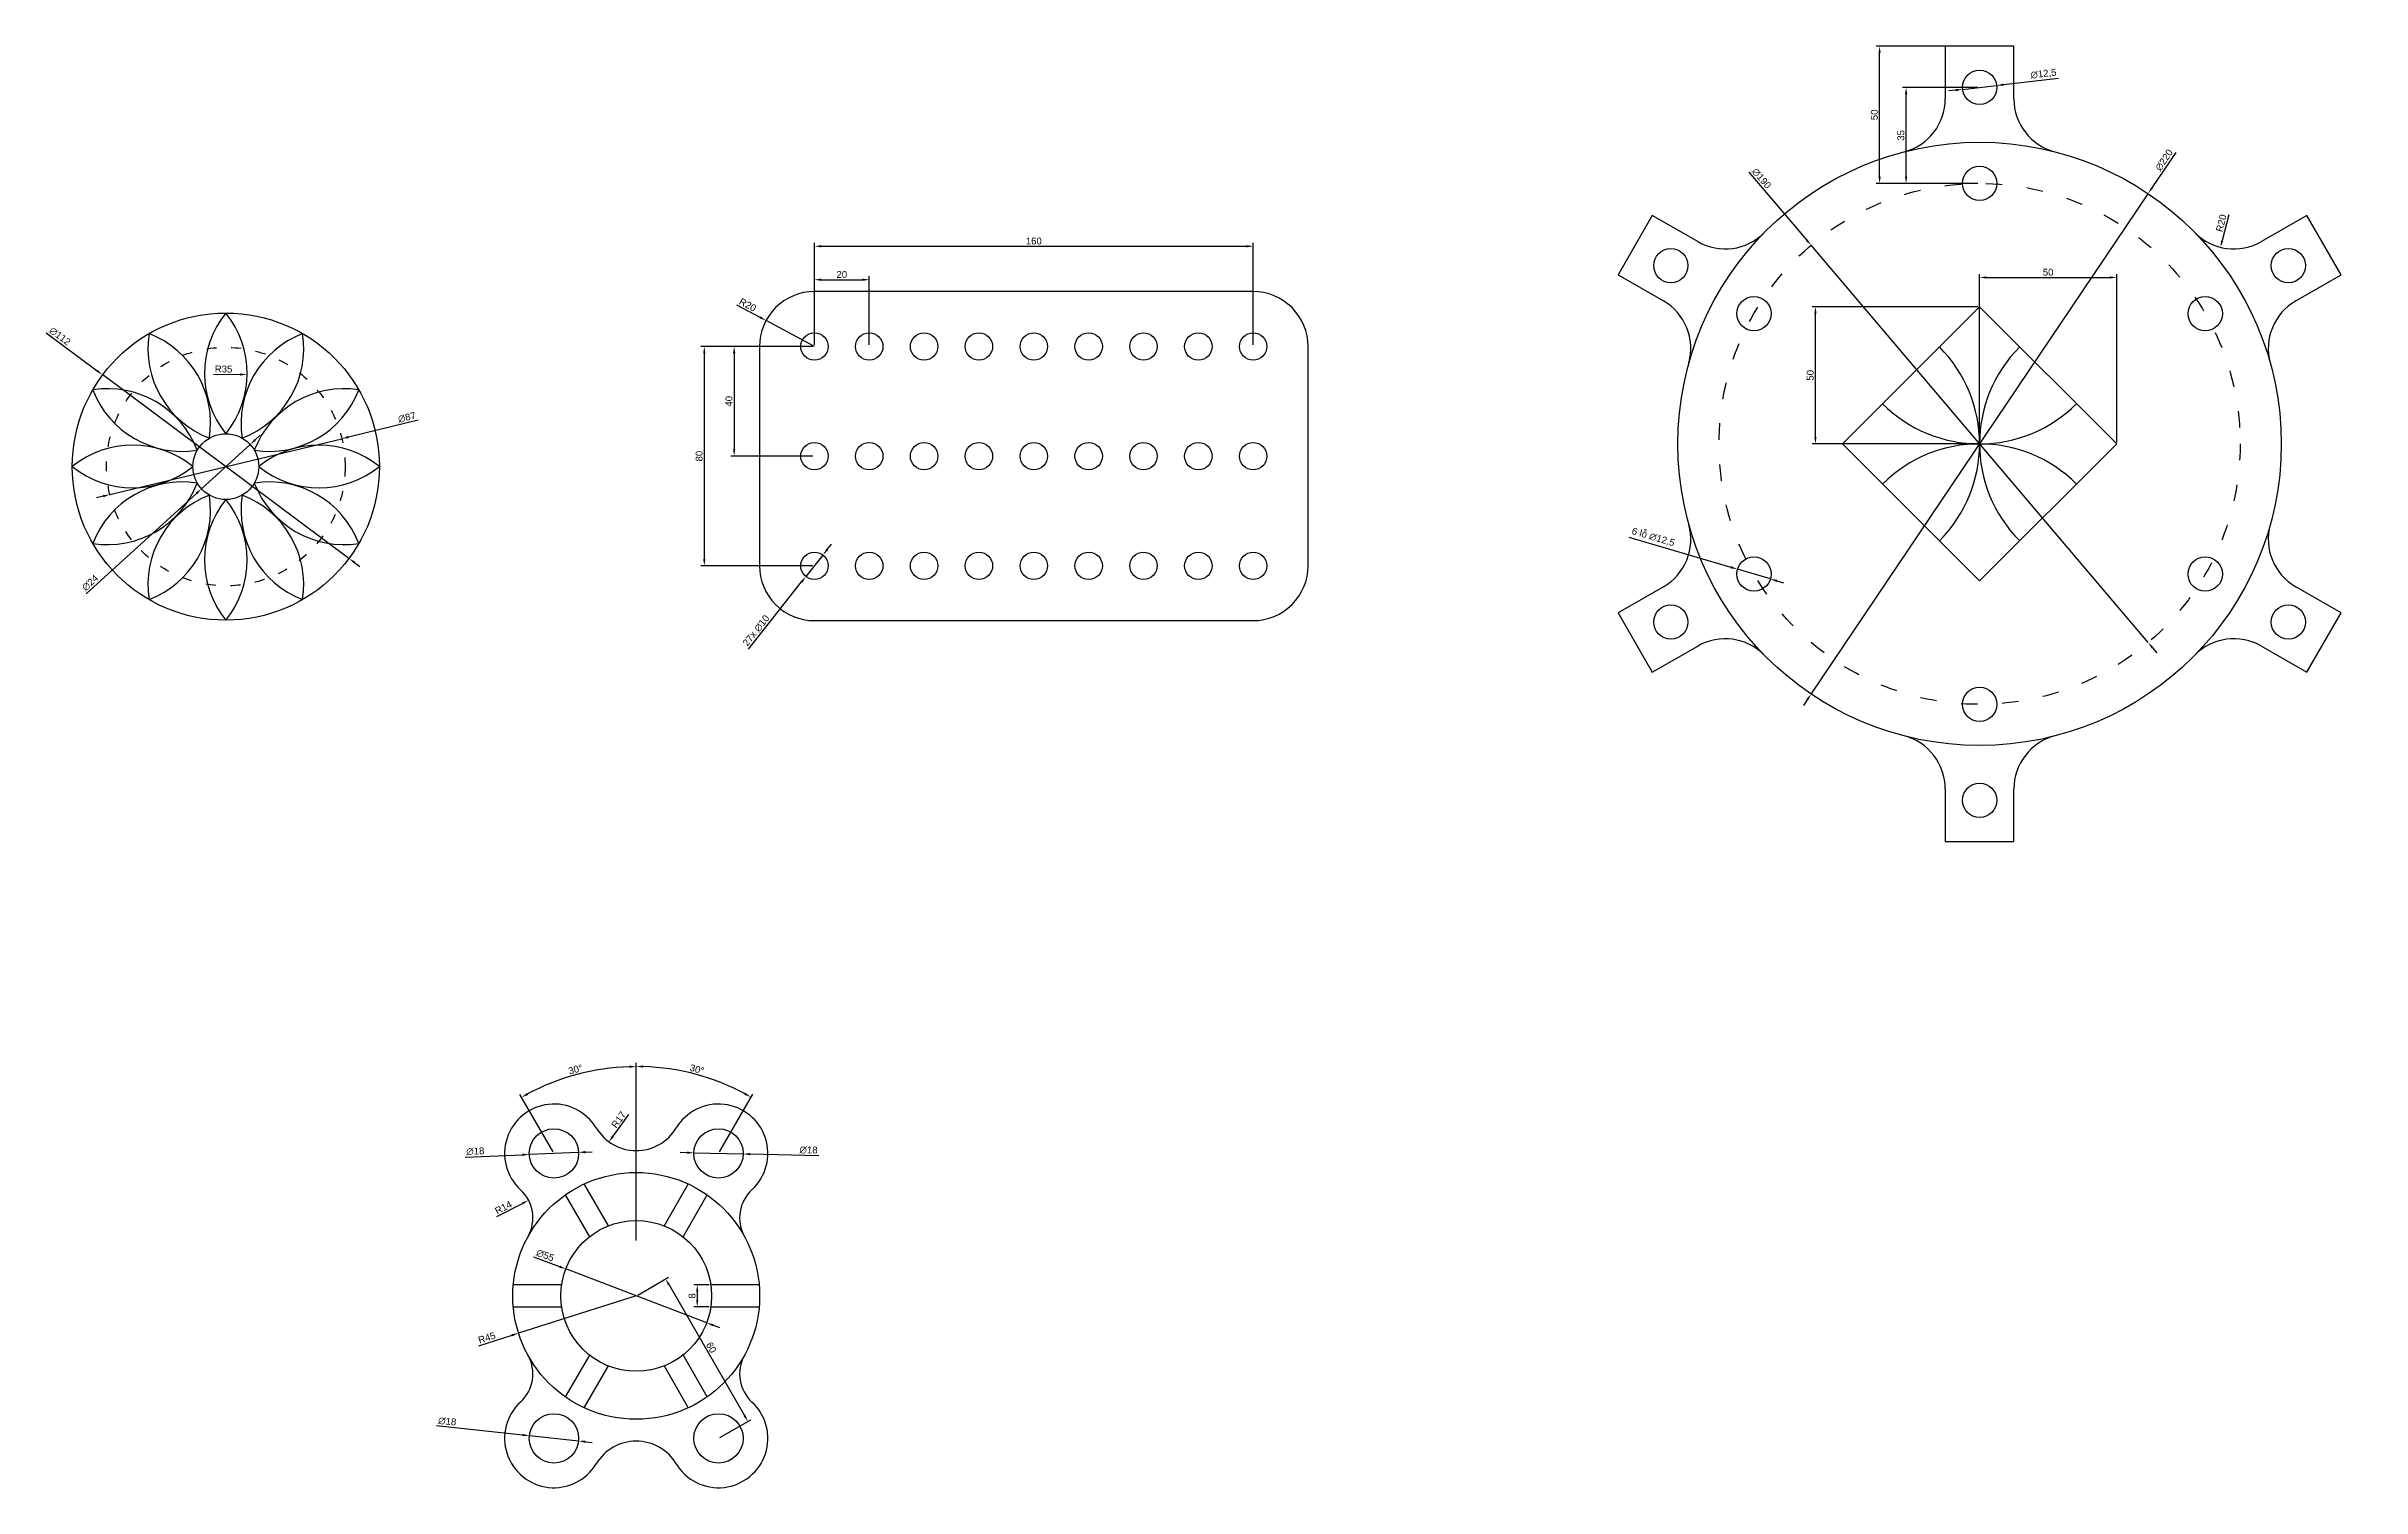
# Model space of a CAD drawing. Header units: millimetres. Extents: x 2435 to 3279, y 1579 to 2104.
import ezdxf

# ---------------------------------------------------------------- set-up
doc = ezdxf.new("R2010")
doc.units = ezdxf.units.MM
doc.linetypes.add('ACAD_ISO03W100', pattern=[30, 12, -18])
doc.styles.get("Standard").update_dxf_attribs({"font": 'arial.ttf'})
doc.dimstyles.new('ISO-25', dxfattribs={"dimtxt": 2.5, "dimasz": 2.5, "dimexe": 1.25, "dimexo": 0.625, "dimtad": 1, "dimtxsty": 'Standard', "dimcen": 2.5, "dimadec": 0, "dimazin": 0, "dimtfac": 1, "dimtmove": 0, "dimatfit": 3, "dimfxl": 0, "dimarcsym": 0})

# ---------------------------------------------------------------- blocks, each defined once
blk = doc.blocks.new('*U1')
for centre, start, end in [((27.22, 0), 141.0552, 218.9448), ((-27.22, 0), 321.0552, 38.9448)]:
    blk.add_arc(centre, 35, start, end)
blk = doc.blocks.new('*U2')
at = {"color": 0, "linetype": 'ByBlock', "lineweight": -2, "transparency": 16777216}
for p, rotation in [((2483.36, 1980.6), 29.99999999999998), ((2517.36, 1980.6), 329.9999999999999), ((2470.91, 1968.15), 59.99999999999999), ((2529.8, 1968.15), 299.9999999999999), ((2466.36, 1951.15), 90), ((2534.36, 1951.15), 269.9999999999999), ((2470.91, 1934.15), 120), ((2529.8, 1934.15), 240), ((2483.36, 1921.71), 150), ((2517.36, 1921.71), 210), ((2500.36, 1917.15), 180)]:
    blk.add_blockref('*U1', p, dxfattribs=dict(at, rotation=rotation))
blk.add_blockref('*U1', (2500.36, 1985.15), dxfattribs=at)
blk = doc.blocks.new('*D3')
at = {"color": 0, "lineweight": -2, "transparency": 16777216}
for p, q in [((2509.23, 1959.23), (2491.49, 1943.07)), ((2511.08, 1960.92), (2512.93, 1962.6)), ((2449.43, 1904.78), (2489.64, 1941.39))]:
    blk.add_line(p, q, dxfattribs=at)
at = {"color": 0, "transparency": 16777216}
for points in [[(2510.8, 1961.23), (2511.36, 1960.61), (2509.23, 1959.23)], [(2489.36, 1941.7), (2489.92, 1941.08), (2491.49, 1943.07)]]:
    blk.add_solid(points, dxfattribs=at)
at = {"layer": 'Defpoints', "color": 0, "transparency": 16777216}
for p in [(2509.23, 1959.23), (2491.49, 1943.07)]:
    blk.add_point(p, dxfattribs=at)
at = {"color": 0, "transparency": 16777216, "insert": (2450.9, 1908.78), "char_height": 2.5, "attachment_point": 5, "rotation": 42.32304}
blk.add_mtext('∅24', dxfattribs=at)
blk = doc.blocks.new('*D4')
at = {"color": 0, "lineweight": -2, "transparency": 16777216}
for p, q in [((2570.5, 1968.06), (2545.08, 1961.93)), ((2458.07, 1940.96), (2542.65, 1961.35)), ((2455.64, 1940.38), (2453.21, 1939.79))]:
    blk.add_line(p, q, dxfattribs=at)
at = {"color": 0, "transparency": 16777216}
for points in [[(2544.98, 1962.34), (2545.18, 1961.53), (2542.65, 1961.35)], [(2455.54, 1940.78), (2455.74, 1939.97), (2458.07, 1940.96)]]:
    blk.add_solid(points, dxfattribs=at)
at = {"layer": 'Defpoints', "color": 0, "transparency": 16777216}
for p in [(2542.65, 1961.35), (2458.07, 1940.96)]:
    blk.add_point(p, dxfattribs=at)
at = {"color": 0, "transparency": 16777216, "insert": (2566.37, 1969.09), "char_height": 2.5, "attachment_point": 5, "rotation": 13.54863}
blk.add_mtext('∅87', dxfattribs=at)
blk = doc.blocks.new('*D5')
at = {"color": 0, "lineweight": -2, "transparency": 16777216}
for p, q in [((2434.91, 1999.93), (2453.45, 1986.11)), ((2545.26, 1917.69), (2455.46, 1984.62)), ((2547.27, 1916.2), (2549.27, 1914.71))]:
    blk.add_line(p, q, dxfattribs=at)
at = {"color": 0, "transparency": 16777216}
for points in [[(2453.7, 1986.44), (2453.2, 1985.78), (2455.46, 1984.62)], [(2547.52, 1916.53), (2547.02, 1915.87), (2545.26, 1917.69)]]:
    blk.add_solid(points, dxfattribs=at)
at = {"layer": 'Defpoints', "color": 0, "transparency": 16777216}
for p in [(2455.46, 1984.62), (2545.26, 1917.69)]:
    blk.add_point(p, dxfattribs=at)
at = {"color": 0, "transparency": 16777216, "insert": (2439.88, 1998.68), "char_height": 2.5, "attachment_point": 5, "rotation": 323.30721}
blk.add_mtext('∅112', dxfattribs=at)
blk = doc.blocks.new('*D6')
at = {"color": 0, "lineweight": -2, "transparency": 16777216}
blk.add_line((2495.89, 1984.88), (2505.64, 1984.77), dxfattribs=at)
at = {"color": 0, "transparency": 16777216}
blk.add_solid([(2505.64, 1985.19), (2505.63, 1984.35), (2508.14, 1984.74)], dxfattribs=at)
at = {"layer": 'Defpoints', "color": 0, "transparency": 16777216}
for p in [(2473.14, 1985.15), (2508.14, 1984.74)]:
    blk.add_point(p, dxfattribs=at)
at = {"color": 0, "transparency": 16777216, "insert": (2499.54, 1986.74), "char_height": 2.5, "attachment_point": 5, "rotation": 359.32172}
blk.add_mtext('R35', dxfattribs=at)
blk = doc.blocks.new('*U7')
blk.add_circle((0, 0), 5)
blk = doc.blocks.new('*U8')
at = {"color": 0, "linetype": 'ByBlock', "lineweight": -2, "transparency": 16777216}
for p in [(0, 80), (20, 80), (40, 80), (60, 80), (80, 80), (100, 80), (120, 80), (140, 80), (160, 80), (0, 40), (20, 40), (40, 40), (60, 40), (80, 40), (100, 40), (120, 40), (140, 40), (160, 40), (0, 0), (20, 0), (40, 0), (60, 0), (80, 0), (100, 0), (120, 0), (140, 0), (160, 0)]:
    blk.add_blockref('*U7', p, dxfattribs=at)
blk = doc.blocks.new('*D9')
at = {"color": 0, "lineweight": -2, "transparency": 16777216}
for p, q in [((2718.06, 1918.91), (2711.85, 1911.07)), ((2719.61, 1920.87), (2721.16, 1922.83)), ((2690.88, 1884.59), (2710.3, 1909.11))]:
    blk.add_line(p, q, dxfattribs=at)
at = {"color": 0, "transparency": 16777216}
for points in [[(2719.28, 1921.13), (2719.94, 1920.61), (2718.06, 1918.91)], [(2709.97, 1909.37), (2710.62, 1908.85), (2711.85, 1911.07)]]:
    blk.add_solid(points, dxfattribs=at)
at = {"layer": 'Defpoints', "color": 0, "transparency": 16777216}
for p in [(2718.06, 1918.91), (2711.85, 1911.07)]:
    blk.add_point(p, dxfattribs=at)
at = {"color": 0, "transparency": 16777216, "insert": (2693.74, 1891.37), "char_height": 2.5, "attachment_point": 5, "rotation": 51.62212}
blk.add_mtext('27x ∅10', dxfattribs=at)
blk = doc.blocks.new('*D10')
at = {"color": 0, "lineweight": -2, "transparency": 16777216}
for p, q in [((2686.56, 2010.2), (2695.12, 2005.61)), ((2714.95, 1994.99), (2697.33, 2004.43))]:
    blk.add_line(p, q, dxfattribs=at)
at = {"color": 0, "transparency": 16777216}
blk.add_solid([(2695.32, 2005.98), (2694.92, 2005.25), (2697.33, 2004.43)], dxfattribs=at)
at = {"layer": 'Defpoints', "color": 0, "transparency": 16777216}
for p in [(2697.33, 2004.43), (2714.95, 1994.99)]:
    blk.add_point(p, dxfattribs=at)
at = {"color": 0, "transparency": 16777216, "insert": (2690.64, 2010.17), "char_height": 2.5, "attachment_point": 5, "rotation": 331.8197}
blk.add_mtext('R20', dxfattribs=at)
blk = doc.blocks.new('*D11')
at = {"color": 0, "lineweight": -2, "transparency": 16777216}
for p, q in [((2714.95, 1995.61), (2714.95, 2020.57)), ((2717.45, 2019.32), (2732.45, 2019.32)), ((2734.95, 1995.61), (2734.95, 2020.57))]:
    blk.add_line(p, q, dxfattribs=at)
at = {"color": 0, "transparency": 16777216}
for points in [[(2717.45, 2019.74), (2717.45, 2018.91), (2714.95, 2019.32)], [(2732.45, 2019.74), (2732.45, 2018.91), (2734.95, 2019.32)]]:
    blk.add_solid(points, dxfattribs=at)
at = {"layer": 'Defpoints', "color": 0, "transparency": 16777216}
for p in [(2734.95, 2019.32), (2714.95, 1994.99), (2734.95, 1994.99)]:
    blk.add_point(p, dxfattribs=at)
at = {"color": 0, "transparency": 16777216, "insert": (2724.95, 2021.22), "char_height": 2.5, "attachment_point": 5}
blk.add_mtext('20', dxfattribs=at)
blk = doc.blocks.new('*D12')
at = {"color": 0, "lineweight": -2, "transparency": 16777216}
for p, q in [((2714.33, 1994.99), (2684.46, 1994.99)), ((2685.71, 1992.49), (2685.71, 1957.49)), ((2714.33, 1954.99), (2684.46, 1954.99))]:
    blk.add_line(p, q, dxfattribs=at)
at = {"color": 0, "transparency": 16777216}
for points in [[(2685.29, 1992.49), (2686.12, 1992.49), (2685.71, 1994.99)], [(2685.29, 1957.49), (2686.12, 1957.49), (2685.71, 1954.99)]]:
    blk.add_solid(points, dxfattribs=at)
at = {"layer": 'Defpoints', "color": 0, "transparency": 16777216}
for p in [(2714.95, 1994.99), (2685.71, 1954.99), (2714.95, 1954.99)]:
    blk.add_point(p, dxfattribs=at)
at = {"color": 0, "transparency": 16777216, "insert": (2683.8, 1974.99), "char_height": 2.5, "attachment_point": 5, "rotation": 90}
blk.add_mtext('40', dxfattribs=at)
blk = doc.blocks.new('*D13')
at = {"color": 0, "lineweight": -2, "transparency": 16777216}
for p, q in [((2714.33, 1994.99), (2673.57, 1994.99)), ((2674.82, 1992.49), (2674.82, 1917.49)), ((2714.33, 1914.99), (2673.57, 1914.99))]:
    blk.add_line(p, q, dxfattribs=at)
at = {"color": 0, "transparency": 16777216}
for points in [[(2674.41, 1992.49), (2675.24, 1992.49), (2674.82, 1994.99)], [(2674.41, 1917.49), (2675.24, 1917.49), (2674.82, 1914.99)]]:
    blk.add_solid(points, dxfattribs=at)
at = {"layer": 'Defpoints', "color": 0, "transparency": 16777216}
for p in [(2714.95, 1994.99), (2674.82, 1914.99), (2714.95, 1914.99)]:
    blk.add_point(p, dxfattribs=at)
at = {"color": 0, "transparency": 16777216, "insert": (2672.92, 1954.99), "char_height": 2.5, "attachment_point": 5, "rotation": 90}
blk.add_mtext('80', dxfattribs=at)
blk = doc.blocks.new('*D14')
at = {"color": 0, "lineweight": -2, "transparency": 16777216}
for p, q in [((2714.95, 1995.61), (2714.95, 2032.78)), ((2717.45, 2031.53), (2872.45, 2031.53)), ((2874.95, 1995.61), (2874.95, 2032.78))]:
    blk.add_line(p, q, dxfattribs=at)
at = {"color": 0, "transparency": 16777216}
for points in [[(2717.45, 2031.95), (2717.45, 2031.11), (2714.95, 2031.53)], [(2872.45, 2031.95), (2872.45, 2031.11), (2874.95, 2031.53)]]:
    blk.add_solid(points, dxfattribs=at)
at = {"layer": 'Defpoints', "color": 0, "transparency": 16777216}
for p in [(2874.95, 2031.53), (2714.95, 1994.99), (2874.95, 1994.99)]:
    blk.add_point(p, dxfattribs=at)
at = {"color": 0, "transparency": 16777216, "insert": (2794.95, 2033.43), "char_height": 2.5, "attachment_point": 5}
blk.add_mtext('160', dxfattribs=at)
blk = doc.blocks.new('*U15')
blk.add_arc((0, 42.68), 50, 225, 315)
blk = doc.blocks.new('*U16')
at = {"color": 0, "linetype": 'ByBlock', "lineweight": -2, "transparency": 16777216}
for p, rotation in [((3132.47, 1959.46), 90), ((3147.11, 1959.46), 270), ((3139.79, 1952.13), 180)]:
    blk.add_blockref('*U15', p, dxfattribs=dict(at, rotation=rotation))
blk.add_blockref('*U15', (3139.79, 1966.78), dxfattribs=at)
blk = doc.blocks.new('*U17')
blk.add_lwpolyline([(12.5, 9), (12.5, 28.12), (-12.5, 28.12), (-12.5, 9)])
for centre in [(0, 13.12), (0, -21.88)]:
    blk.add_circle(centre, 6.25)
for centre, start, end in [((-32.5, 9), 284.47751, 0), ((32.5, 9), 180, 255.52249)]:
    blk.add_arc(centre, 20, start, end)
blk = doc.blocks.new('*U18')
at = {"color": 0, "linetype": 'ByBlock', "lineweight": -2, "transparency": 16777216}
blk.add_blockref('*U17', (3139.79, 2076.33), dxfattribs=at)
for p, rotation in [((3038.58, 2017.89), 59.99999999999999), ((3241.01, 2017.89), 299.9999999999999), ((3038.58, 1901.02), 120), ((3241.01, 1901.02), 240), ((3139.79, 1842.58), 180)]:
    blk.add_blockref('*U17', p, dxfattribs=dict(at, rotation=rotation))
blk = doc.blocks.new('*D20')
at = {"color": 0, "lineweight": -2, "transparency": 16777216}
for p, q in [((3011.9, 1925.47), (3049.13, 1914.44)), ((3063.51, 1910.18), (3051.53, 1913.73)), ((3065.91, 1909.47), (3068.31, 1908.76))]:
    blk.add_line(p, q, dxfattribs=at)
at = {"color": 0, "transparency": 16777216}
for points in [[(3049.25, 1914.84), (3049.01, 1914.04), (3051.53, 1913.73)], [(3066.03, 1909.87), (3065.79, 1909.07), (3063.51, 1910.18)]]:
    blk.add_solid(points, dxfattribs=at)
at = {"layer": 'Defpoints', "color": 0, "transparency": 16777216}
for p in [(3051.53, 1913.73), (3063.51, 1910.18)]:
    blk.add_point(p, dxfattribs=at)
at = {"color": 0, "transparency": 16777216, "insert": (3020.77, 1925.33), "char_height": 2.5, "attachment_point": 5, "rotation": 343.4984}
blk.add_mtext('6 lỗ ∅12,5', dxfattribs=at)
blk = doc.blocks.new('*D21')
at = {"color": 0, "lineweight": -2, "transparency": 16777216}
for p, q in [((3055.7, 2058.6), (3076.72, 2033.81)), ((3201.24, 1887.01), (3078.34, 2031.9)), ((3202.86, 1885.1), (3204.48, 1883.2))]:
    blk.add_line(p, q, dxfattribs=at)
at = {"color": 0, "transparency": 16777216}
for points in [[(3077.04, 2034.08), (3076.41, 2033.54), (3078.34, 2031.9)], [(3203.18, 1885.37), (3202.54, 1884.83), (3201.24, 1887.01)]]:
    blk.add_solid(points, dxfattribs=at)
at = {"layer": 'Defpoints', "color": 0, "transparency": 16777216}
for p in [(3078.34, 2031.9), (3201.24, 1887.01)]:
    blk.add_point(p, dxfattribs=at)
at = {"color": 0, "transparency": 16777216, "insert": (3060.27, 2056.26), "char_height": 2.5, "attachment_point": 5, "rotation": 310.3053}
blk.add_mtext('∅190', dxfattribs=at)
blk = doc.blocks.new('*D22')
at = {"color": 0, "lineweight": -2, "transparency": 16777216}
for p, q in [((3211.38, 2065.78), (3202.62, 2052.78)), ((3078.36, 1868.21), (3201.22, 2050.7)), ((3076.96, 1866.14), (3075.57, 1864.06))]:
    blk.add_line(p, q, dxfattribs=at)
at = {"color": 0, "transparency": 16777216}
for points in [[(3202.28, 2053.01), (3202.97, 2052.55), (3201.22, 2050.7)], [(3076.62, 1866.37), (3077.31, 1865.9), (3078.36, 1868.21)]]:
    blk.add_solid(points, dxfattribs=at)
at = {"layer": 'Defpoints', "color": 0, "transparency": 16777216}
for p in [(3201.22, 2050.7), (3078.36, 1868.21)]:
    blk.add_point(p, dxfattribs=at)
at = {"color": 0, "transparency": 16777216, "insert": (3207.09, 2062.95), "char_height": 2.5, "attachment_point": 5, "rotation": 56.04947}
blk.add_mtext('∅220', dxfattribs=at)
blk = doc.blocks.new('*D23')
at = {"color": 0, "lineweight": -2, "transparency": 16777216}
for p, q in [((3131.1, 2088.47), (3128.61, 2088.19)), ((3133.58, 2088.75), (3146, 2090.16)), ((3168.56, 2092.73), (3148.49, 2090.45))]:
    blk.add_line(p, q, dxfattribs=at)
at = {"color": 0, "transparency": 16777216}
for points in [[(3131.05, 2088.88), (3131.15, 2088.05), (3133.58, 2088.75)], [(3148.44, 2090.86), (3148.53, 2090.03), (3146, 2090.16)]]:
    blk.add_solid(points, dxfattribs=at)
at = {"layer": 'Defpoints', "color": 0, "transparency": 16777216}
for p in [(3133.58, 2088.75), (3146, 2090.16)]:
    blk.add_point(p, dxfattribs=at)
at = {"color": 0, "transparency": 16777216, "insert": (3163.1, 2094.29), "char_height": 2.5, "attachment_point": 5, "rotation": 6.4907}
blk.add_mtext('∅12,5', dxfattribs=at)
blk = doc.blocks.new('*D24')
at = {"color": 0, "lineweight": -2, "transparency": 16777216}
for p, q in [((3139.17, 2089.46), (3111.75, 2089.46)), ((3113, 2056.96), (3113, 2086.96)), ((3139.17, 2054.46), (3111.75, 2054.46))]:
    blk.add_line(p, q, dxfattribs=at)
at = {"color": 0, "transparency": 16777216}
for points in [[(3112.58, 2086.96), (3113.42, 2086.96), (3113, 2089.46)], [(3112.58, 2056.96), (3113.42, 2056.96), (3113, 2054.46)]]:
    blk.add_solid(points, dxfattribs=at)
at = {"layer": 'Defpoints', "color": 0, "transparency": 16777216}
for p in [(3113, 2089.46), (3139.79, 2089.46), (3139.79, 2054.46)]:
    blk.add_point(p, dxfattribs=at)
at = {"color": 0, "transparency": 16777216, "insert": (3111.1, 2071.96), "char_height": 2.5, "attachment_point": 5, "rotation": 90}
blk.add_mtext('35', dxfattribs=at)
blk = doc.blocks.new('*D25')
at = {"color": 0, "lineweight": -2, "transparency": 16777216}
for p, q in [((3139.17, 2104.46), (3102.09, 2104.46)), ((3103.34, 2056.96), (3103.34, 2101.96)), ((3139.17, 2054.46), (3102.09, 2054.46))]:
    blk.add_line(p, q, dxfattribs=at)
at = {"color": 0, "transparency": 16777216}
for points in [[(3102.92, 2101.96), (3103.76, 2101.96), (3103.34, 2104.46)], [(3102.92, 2056.96), (3103.76, 2056.96), (3103.34, 2054.46)]]:
    blk.add_solid(points, dxfattribs=at)
at = {"layer": 'Defpoints', "color": 0, "transparency": 16777216}
for p in [(3103.34, 2104.46), (3139.79, 2104.46), (3139.79, 2054.46)]:
    blk.add_point(p, dxfattribs=at)
at = {"color": 0, "transparency": 16777216, "insert": (3101.44, 2079.46), "char_height": 2.5, "attachment_point": 5, "rotation": 90}
blk.add_mtext('50', dxfattribs=at)
blk = doc.blocks.new('*D26')
at = {"color": 0, "lineweight": -2, "transparency": 16777216}
for p, q in [((3139.79, 1960.08), (3139.79, 2021.39)), ((3142.29, 2020.14), (3187.29, 2020.14)), ((3189.79, 1960.08), (3189.79, 2021.39))]:
    blk.add_line(p, q, dxfattribs=at)
at = {"color": 0, "transparency": 16777216}
for points in [[(3142.29, 2020.56), (3142.29, 2019.73), (3139.79, 2020.14)], [(3187.29, 2020.56), (3187.29, 2019.73), (3189.79, 2020.14)]]:
    blk.add_solid(points, dxfattribs=at)
at = {"layer": 'Defpoints', "color": 0, "transparency": 16777216}
for p in [(3189.79, 2020.14), (3139.79, 1959.46), (3189.79, 1959.46)]:
    blk.add_point(p, dxfattribs=at)
at = {"color": 0, "transparency": 16777216, "insert": (3164.79, 2022.04), "char_height": 2.5, "attachment_point": 5}
blk.add_mtext('50', dxfattribs=at)
blk = doc.blocks.new('*D27')
at = {"color": 0, "lineweight": -2, "transparency": 16777216}
for p, q in [((3139.17, 2009.46), (3078.7, 2009.46)), ((3079.95, 1961.96), (3079.95, 2006.96)), ((3139.17, 1959.46), (3078.7, 1959.46))]:
    blk.add_line(p, q, dxfattribs=at)
at = {"color": 0, "transparency": 16777216}
for points in [[(3079.53, 2006.96), (3080.36, 2006.96), (3079.95, 2009.46)], [(3079.53, 1961.96), (3080.36, 1961.96), (3079.95, 1959.46)]]:
    blk.add_solid(points, dxfattribs=at)
at = {"layer": 'Defpoints', "color": 0, "transparency": 16777216}
for p in [(3079.95, 2009.46), (3139.79, 2009.46), (3139.79, 1959.46)]:
    blk.add_point(p, dxfattribs=at)
at = {"color": 0, "transparency": 16777216, "insert": (3078.04, 1984.46), "char_height": 2.5, "attachment_point": 5, "rotation": 90}
blk.add_mtext('50', dxfattribs=at)
blk = doc.blocks.new('*D28')
at = {"color": 0, "lineweight": -2, "transparency": 16777216}
blk.add_line((3230.63, 2042.99), (3228.24, 2033.58), dxfattribs=at)
at = {"color": 0, "transparency": 16777216}
blk.add_solid([(3227.84, 2033.68), (3228.65, 2033.48), (3227.63, 2031.15)], dxfattribs=at)
at = {"layer": 'Defpoints', "color": 0, "transparency": 16777216}
for p in [(3232.55, 2050.54), (3227.63, 2031.15)]:
    blk.add_point(p, dxfattribs=at)
at = {"color": 0, "transparency": 16777216, "insert": (3227.9, 2039.97), "char_height": 2.5, "attachment_point": 5, "rotation": 75.74399}
blk.add_mtext('R20', dxfattribs=at)
blk = doc.blocks.new('*U29')
for points in [[(0.94, 9.63), (-7.87, -5.63)], [(-0.94, -9.63), (7.87, 5.63)]]:
    blk.add_lwpolyline(points)
blk = doc.blocks.new('*U30')
at = {"color": 0, "linetype": 'ByBlock', "lineweight": -2, "transparency": 16777216}
for p, rotation in [((2631.99, 1679.9), 60.00000000000001), ((2613.98, 1648.71), 120), ((2686.01, 1648.71), 299.9999999999999), ((2631.99, 1617.52), 180), ((2668.01, 1617.52), 240)]:
    blk.add_blockref('*U29', p, dxfattribs=dict(at, rotation=rotation))
blk.add_blockref('*U29', (2668.01, 1679.9), dxfattribs=at)
blk = doc.blocks.new('*D31')
at = {"color": 0, "lineweight": -2, "transparency": 16777216}
for p, q in [((2650, 1668.86), (2650, 1733.58)), ((2619.69, 1701.21), (2607.56, 1722.21))]:
    blk.add_line(p, q, dxfattribs=at)
blk.add_arc((2650, 1648.71), 83.62, 91.71298, 118.28702, dxfattribs=at)
at = {"color": 0, "transparency": 16777216}
for points in [[(2647.49, 1732.71), (2647.51, 1731.88), (2650, 1732.33)], [(2610.57, 1721.99), (2610.17, 1722.71), (2608.19, 1721.13)]]:
    blk.add_solid(points, dxfattribs=at)
at = {"layer": 'Defpoints', "color": 0, "transparency": 16777216}
for p in [(2635.48, 1731.06), (2620, 1700.67), (2650, 1668.23), (2650, 1648.71), (2650, 1648.71)]:
    blk.add_point(p, dxfattribs=at)
at = {"color": 0, "transparency": 16777216, "insert": (2627.86, 1731.32), "char_height": 2.5, "attachment_point": 5, "rotation": 15}
blk.add_mtext('30°', dxfattribs=at)
blk = doc.blocks.new('*D32')
at = {"color": 0, "lineweight": -2, "transparency": 16777216}
for p, q in [((2650, 1668.86), (2650, 1733.65)), ((2680.31, 1701.21), (2692.47, 1722.27))]:
    blk.add_line(p, q, dxfattribs=at)
blk.add_arc((2650, 1648.71), 83.68, 61.71175, 88.28825, dxfattribs=at)
at = {"color": 0, "transparency": 16777216}
for points in [[(2652.49, 1731.94), (2652.5, 1732.77), (2650, 1732.4)], [(2689.86, 1722.77), (2689.45, 1722.04), (2691.84, 1721.18)]]:
    blk.add_solid(points, dxfattribs=at)
at = {"layer": 'Defpoints', "color": 0, "transparency": 16777216}
for p in [(2678.62, 1727.35), (2680, 1700.67), (2650, 1668.23), (2650, 1648.71), (2650, 1648.71)]:
    blk.add_point(p, dxfattribs=at)
at = {"color": 0, "transparency": 16777216, "insert": (2672.15, 1731.38), "char_height": 2.5, "attachment_point": 5, "rotation": 345}
blk.add_mtext('30°', dxfattribs=at)
blk = doc.blocks.new('*D33')
at = {"color": 0, "lineweight": -2, "transparency": 16777216}
for p, q in [((2676.58, 1652.71), (2671, 1652.71)), ((2672.25, 1650.21), (2672.25, 1647.21)), ((2676.58, 1644.71), (2671, 1644.71))]:
    blk.add_line(p, q, dxfattribs=at)
at = {"color": 0, "transparency": 16777216}
for points in [[(2671.83, 1650.21), (2672.67, 1650.21), (2672.25, 1652.71)], [(2671.83, 1647.21), (2672.67, 1647.21), (2672.25, 1644.71)]]:
    blk.add_solid(points, dxfattribs=at)
at = {"layer": 'Defpoints', "color": 0, "transparency": 16777216}
for p in [(2677.21, 1652.71), (2672.25, 1644.71), (2677.21, 1644.71)]:
    blk.add_point(p, dxfattribs=at)
at = {"color": 0, "transparency": 16777216, "insert": (2670.35, 1648.71), "char_height": 2.5, "attachment_point": 5, "rotation": 90}
blk.add_mtext('8', dxfattribs=at)
blk = doc.blocks.new('*D34')
at = {"color": 0, "lineweight": -2, "transparency": 16777216}
for p, q in [((2650.54, 1649.02), (2661.79, 1655.52)), ((2661.96, 1652.73), (2689.46, 1605.1)), ((2680.54, 1597.06), (2691.79, 1603.56))]:
    blk.add_line(p, q, dxfattribs=at)
at = {"color": 0, "transparency": 16777216}
for points in [[(2662.32, 1652.94), (2661.6, 1652.52), (2660.71, 1654.9)], [(2689.82, 1605.31), (2689.1, 1604.89), (2690.71, 1602.93)]]:
    blk.add_solid(points, dxfattribs=at)
at = {"layer": 'Defpoints', "color": 0, "transparency": 16777216}
for p in [(2650, 1648.71), (2680, 1596.75), (2690.71, 1602.93)]:
    blk.add_point(p, dxfattribs=at)
at = {"color": 0, "transparency": 16777216, "insert": (2677.36, 1629.87), "char_height": 2.5, "attachment_point": 5, "rotation": 300}
blk.add_mtext('60', dxfattribs=at)
blk = doc.blocks.new('*D35')
at = {"color": 0, "lineweight": -2, "transparency": 16777216}
for p, q in [((2587.64, 1699.33), (2608.51, 1700.2)), ((2628.99, 1701.05), (2611.01, 1700.3)), ((2631.49, 1701.15), (2633.99, 1701.25))]:
    blk.add_line(p, q, dxfattribs=at)
at = {"color": 0, "transparency": 16777216}
for points in [[(2608.49, 1700.61), (2608.53, 1699.78), (2611.01, 1700.3)], [(2631.47, 1701.57), (2631.51, 1700.73), (2628.99, 1701.05)]]:
    blk.add_solid(points, dxfattribs=at)
at = {"layer": 'Defpoints', "color": 0, "transparency": 16777216}
for p in [(2611.01, 1700.3), (2628.99, 1701.05)]:
    blk.add_point(p, dxfattribs=at)
at = {"color": 0, "transparency": 16777216, "insert": (2591.33, 1701.45), "char_height": 2.5, "attachment_point": 5, "rotation": 2.38024}
blk.add_mtext('∅18', dxfattribs=at)
blk = doc.blocks.new('*D36')
at = {"color": 0, "lineweight": -2, "transparency": 16777216}
for p, q in [((2668.5, 1700.94), (2666, 1701)), ((2671, 1700.88), (2689, 1700.46)), ((2716.55, 1699.83), (2691.5, 1700.41))]:
    blk.add_line(p, q, dxfattribs=at)
at = {"color": 0, "transparency": 16777216}
for points in [[(2668.51, 1701.36), (2668.49, 1700.52), (2671, 1700.88)], [(2691.51, 1700.82), (2691.49, 1699.99), (2689, 1700.46)]]:
    blk.add_solid(points, dxfattribs=at)
at = {"layer": 'Defpoints', "color": 0, "transparency": 16777216}
for p in [(2671, 1700.88), (2689, 1700.46)]:
    blk.add_point(p, dxfattribs=at)
at = {"color": 0, "transparency": 16777216, "insert": (2712.82, 1701.89), "char_height": 2.5, "attachment_point": 5, "rotation": 358.67348}
blk.add_mtext('∅18', dxfattribs=at)
blk = doc.blocks.new('*D37')
at = {"color": 0, "lineweight": -2, "transparency": 16777216}
for p, q in [((2577.14, 1601.39), (2608.57, 1597.99)), ((2628.95, 1595.78), (2611.05, 1597.72)), ((2631.43, 1595.51), (2633.92, 1595.24))]:
    blk.add_line(p, q, dxfattribs=at)
at = {"color": 0, "transparency": 16777216}
for points in [[(2608.61, 1598.4), (2608.52, 1597.57), (2611.05, 1597.72)], [(2631.48, 1595.93), (2631.39, 1595.1), (2628.95, 1595.78)]]:
    blk.add_solid(points, dxfattribs=at)
at = {"layer": 'Defpoints', "color": 0, "transparency": 16777216}
for p in [(2611.05, 1597.72), (2628.95, 1595.78)]:
    blk.add_point(p, dxfattribs=at)
at = {"color": 0, "transparency": 16777216, "insert": (2581.1, 1602.94), "char_height": 2.5, "attachment_point": 5, "rotation": 353.82536}
blk.add_mtext('∅18', dxfattribs=at)
blk = doc.blocks.new('*D38')
at = {"color": 0, "lineweight": -2, "transparency": 16777216}
blk.add_line((2599.23, 1677.63), (2608.51, 1682.45), dxfattribs=at)
at = {"color": 0, "transparency": 16777216}
blk.add_solid([(2608.32, 1682.82), (2608.7, 1682.08), (2610.73, 1683.61)], dxfattribs=at)
at = {"layer": 'Defpoints', "color": 0, "transparency": 16777216}
for p in [(2610.73, 1683.61), (2598.3, 1677.15)]:
    blk.add_point(p, dxfattribs=at)
at = {"color": 0, "transparency": 16777216, "insert": (2601.56, 1680.96), "char_height": 2.5, "attachment_point": 5, "rotation": 27.47194}
blk.add_mtext('R14', dxfattribs=at)
blk = doc.blocks.new('*D39')
at = {"color": 0, "lineweight": -2, "transparency": 16777216}
blk.add_line((2647.21, 1714.83), (2641.52, 1706.94), dxfattribs=at)
at = {"color": 0, "transparency": 16777216}
blk.add_solid([(2641.18, 1707.18), (2641.86, 1706.69), (2640.06, 1704.91)], dxfattribs=at)
at = {"layer": 'Defpoints', "color": 0, "transparency": 16777216}
for p in [(2650, 1718.7), (2640.06, 1704.91)]:
    blk.add_point(p, dxfattribs=at)
at = {"color": 0, "transparency": 16777216, "insert": (2643.57, 1712.99), "char_height": 2.5, "attachment_point": 5, "rotation": 54.22175}
blk.add_mtext('R17', dxfattribs=at)
blk = doc.blocks.new('*D40')
at = {"color": 0, "lineweight": -2, "transparency": 16777216}
for p, q in [((2650, 1648.71), (2607.1, 1635.12)), ((2592.65, 1630.54), (2604.72, 1634.36))]:
    blk.add_line(p, q, dxfattribs=at)
at = {"color": 0, "transparency": 16777216}
blk.add_solid([(2604.59, 1634.76), (2604.84, 1633.97), (2607.1, 1635.12)], dxfattribs=at)
at = {"layer": 'Defpoints', "color": 0, "transparency": 16777216}
for p in [(2650, 1648.71), (2607.1, 1635.12)]:
    blk.add_point(p, dxfattribs=at)
at = {"color": 0, "transparency": 16777216, "insert": (2595.53, 1633.44), "char_height": 2.5, "attachment_point": 5, "rotation": 17.58186}
blk.add_mtext('R45', dxfattribs=at)
blk = doc.blocks.new('*D41')
at = {"color": 0, "lineweight": -2, "transparency": 16777216}
for p, q in [((2612.56, 1663), (2621.97, 1659.41)), ((2675.69, 1638.91), (2624.31, 1658.52)), ((2678.03, 1638.01), (2680.36, 1637.12))]:
    blk.add_line(p, q, dxfattribs=at)
at = {"color": 0, "transparency": 16777216}
for points in [[(2622.12, 1659.8), (2621.82, 1659.02), (2624.31, 1658.52)], [(2678.18, 1638.4), (2677.88, 1637.62), (2675.69, 1638.91)]]:
    blk.add_solid(points, dxfattribs=at)
at = {"layer": 'Defpoints', "color": 0, "transparency": 16777216}
for p in [(2624.31, 1658.52), (2675.69, 1638.91)]:
    blk.add_point(p, dxfattribs=at)
at = {"color": 0, "transparency": 16777216, "insert": (2616.8, 1663.49), "char_height": 2.5, "attachment_point": 5, "rotation": 339.10977}
blk.add_mtext('∅55', dxfattribs=at)

msp = doc.modelspace()

# ---------------------------------------------------------------- linework, layer by layer
msp.add_lwpolyline([(2714.955, 1894.989), (2874.955, 1894.989, 0.4142136), (2894.955, 1914.989), (2894.955, 1994.989, 0.4142136), (2874.955, 2014.989), (2714.955, 2014.989, 0.4142136), (2694.955, 1994.989), (2694.955, 1914.989, 0.4142136)], format="xyb", close=True)
msp.add_lwpolyline([(3089.792, 1959.457), (3139.792, 1909.457), (3189.792, 1959.457), (3139.792, 2009.457)], close=True)
for centre, radius in [((3139.792, 1959.457), 110), ((2500.36, 1951.154), 56), ((2500.36, 1951.154), 12), ((2619.999, 1700.673), 9), ((2679.999, 1700.673), 9), ((2649.999, 1648.712), 45), ((2649.999, 1648.712), 27.5), ((2619.999, 1596.75), 9), ((2679.999, 1596.75), 9)]:
    msp.add_circle(centre, radius)
at = {"linetype": 'ACAD_ISO03W100', "ltscale": 0.5}
msp.add_circle((3139.792, 1959.457), 95, dxfattribs=at)
at = {"linetype": 'ACAD_ISO03W100', "ltscale": 0.3}
msp.add_circle((2500.36, 1951.154), 43.5, dxfattribs=at)
for centre, radius, start, end in [((2619.999, 1700.673), 18, 31.002719, 227.316886), ((2679.999, 1700.673), 18, 312.683114, 148.997281), ((2649.999, 1718.701), 17, 211.002719, 328.997281), ((2598.305, 1677.149), 14, 331.184046, 47.316886), ((2701.693, 1677.149), 14, 132.683114, 208.815954), ((2598.305, 1620.274), 14, 312.683114, 28.815954), ((2701.693, 1620.274), 14, 151.184046, 227.316886), ((2619.999, 1596.75), 18, 132.683114, 328.997281), ((2679.999, 1596.75), 18, 211.002719, 47.316886), ((2649.999, 1578.722), 17, 31.002719, 148.997281)]:
    msp.add_arc(centre, radius, start, end)

# ---------------------------------------------------------------- block references
for name, p in [('*U18', (0, 0)), ('*U2', (0, 0)), ('*U8', (2714.955, 1914.989)), ('*U16', (0, 0)), ('*U30', (0, 0))]:
    msp.add_blockref(name, p)

# ---------------------------------------------------------------- dimensions: what is measured, and where the dimension line sits
for base, p1, p2, picture, middle in [((3103.339, 2104.457), (3139.792, 2054.457), (3139.792, 2104.457), '*D25', (3101.438, 2079.457)), ((3113.002, 2089.457), (3139.792, 2054.457), (3139.792, 2089.457), '*D24', (3111.099, 2071.957)), ((3079.945, 2009.457), (3139.792, 1959.457), (3139.792, 2009.457), '*D27', (3078.044, 1984.457)), ((2674.823, 1914.989), (2714.955, 1994.989), (2714.955, 1914.989), '*D13', (2672.921, 1954.989)), ((2685.705, 1954.989), (2714.955, 1994.989), (2714.955, 1954.989), '*D12', (2683.804, 1974.989)), ((2672.25, 1644.712), (2677.206, 1652.712), (2677.206, 1644.712), '*D33', (2670.349, 1648.712))]:
    dim = msp.add_linear_dim(base=base, p1=p1, p2=p2, angle=90, dimstyle='ISO-25')
    dim.commit()
    dim.dimension.update_dxf_attribs({"geometry": picture, "text_midpoint": middle})
for p1, p2, picture, middle in [((3133.582, 2088.751), (3146.002, 2090.164), '*D23', (3163.347, 2092.137)), ((3201.244, 1887.009), (3078.341, 2031.905), '*D21', (3058.766, 2054.982)), ((3078.36, 1868.21), (3201.225, 2050.704), '*D22', (3208.727, 2061.848)), ((2545.263, 1917.693), (2455.456, 1984.616), '*D5', (2438.703, 1997.1)), ((2458.07, 1940.964), (2542.649, 1961.345), '*D4', (2566.832, 1967.173)), ((2509.232, 1959.234), (2491.487, 1943.075), '*D3', (2452.223, 1907.318)), ((2628.991, 1701.047), (2611.007, 1700.299), '*D35', (2591.417, 1699.485)), ((2671.001, 1700.881), (2688.997, 1700.465), '*D36', (2712.77, 1699.914)), ((2628.947, 1595.782), (2611.051, 1597.718), '*D37', (2580.892, 1600.981))]:
    dim = msp.add_diameter_dim_2p(p1=p1, p2=p2, dimstyle='ISO-25')
    dim.commit()
    dim.dimension.update_dxf_attribs({"geometry": picture, "text_midpoint": middle, "dimtype": 163})
for center, mpoint, picture, middle in [((3232.551, 2050.539), (3227.626, 2031.155), '*D28', (3229.745, 2039.497)), ((2473.138, 1985.154), (2508.136, 1984.74), '*D6', (2499.515, 1984.842)), ((2649.999, 1718.701), (2640.06, 1704.909), '*D39', (2645.095, 1711.896)), ((2598.305, 1677.149), (2610.726, 1683.608), '*D38', (2602.428, 1679.293)), ((2649.999, 1648.712), (2607.101, 1635.119), '*D40', (2596.105, 1631.634))]:
    dim = msp.add_radius_dim(center=center, mpoint=mpoint, dimstyle='ISO-25')
    dim.commit()
    dim.dimension.update_dxf_attribs({"geometry": picture, "text_midpoint": middle, "dimtype": 164})
for base, p1, p2, picture, middle in [((2874.955, 2031.528), (2714.955, 1994.989), (2874.955, 1994.989), '*D14', (2794.955, 2033.43)), ((2734.955, 2019.323), (2714.955, 1994.989), (2734.955, 1994.989), '*D11', (2724.955, 2021.225)), ((3189.792, 2020.143), (3139.792, 1959.457), (3189.792, 1959.457), '*D26', (3164.792, 2022.044))]:
    dim = msp.add_linear_dim(base=base, p1=p1, p2=p2, dimstyle='ISO-25')
    dim.commit()
    dim.dimension.update_dxf_attribs({"geometry": picture, "text_midpoint": middle})
dim = msp.add_radius_dim(center=(2714.955, 1994.989), mpoint=(2697.325, 2004.434), dimstyle='ISO-25')
dim.commit()
dim.dimension.update_dxf_attribs({"geometry": '*D10', "text_midpoint": (2690.636, 2010.175)})
for p1, p2, text, picture, middle in [((3063.513, 1910.182), (3051.527, 1913.732), '6 lỗ <>', '*D20', (3020.093, 1923.045)), ((2718.059, 1918.908), (2711.85, 1911.069), '27x <>', '*D9', (2695.282, 1890.148))]:
    dim = msp.add_diameter_dim_2p(p1=p1, p2=p2, text=text, dimstyle='ISO-25')
    dim.commit()
    dim.dimension.update_dxf_attribs({"geometry": picture, "text_midpoint": middle, "dimtype": 163})
for base, line1, line2, picture, middle in [((2635.478, 1731.065), ((2649.999, 1648.712), (2649.999, 1668.233)), ((2649.999, 1648.712), (2619.999, 1700.673)), '*D31', (2627.863, 1731.323)), ((2678.62, 1727.348), ((2649.999, 1648.712), (2679.999, 1700.673)), ((2649.999, 1648.712), (2649.999, 1668.233)), '*D32', (2672.15, 1731.381))]:
    dim = msp.add_angular_dim_2l(base=base, line1=line1, line2=line2, dimstyle='ISO-25')
    dim.commit()
    dim.dimension.update_dxf_attribs({"geometry": picture, "text_midpoint": middle})
dim = msp.add_diameter_dim_2p(p1=(2675.691, 1638.906), p2=(2624.307, 1658.518), dimstyle='ISO-25')
dim.commit()
dim.dimension.update_dxf_attribs({"geometry": '*D41', "text_midpoint": (2616.802, 1663.492)})
dim = msp.add_aligned_dim(p1=(2649.999, 1648.712), p2=(2679.999, 1596.75), distance=12.369, dimstyle='ISO-25')
dim.commit()
dim.dimension.update_dxf_attribs({"geometry": '*D34', "text_midpoint": (2677.358, 1629.866)})

doc.saveas('drawing.dxf')
